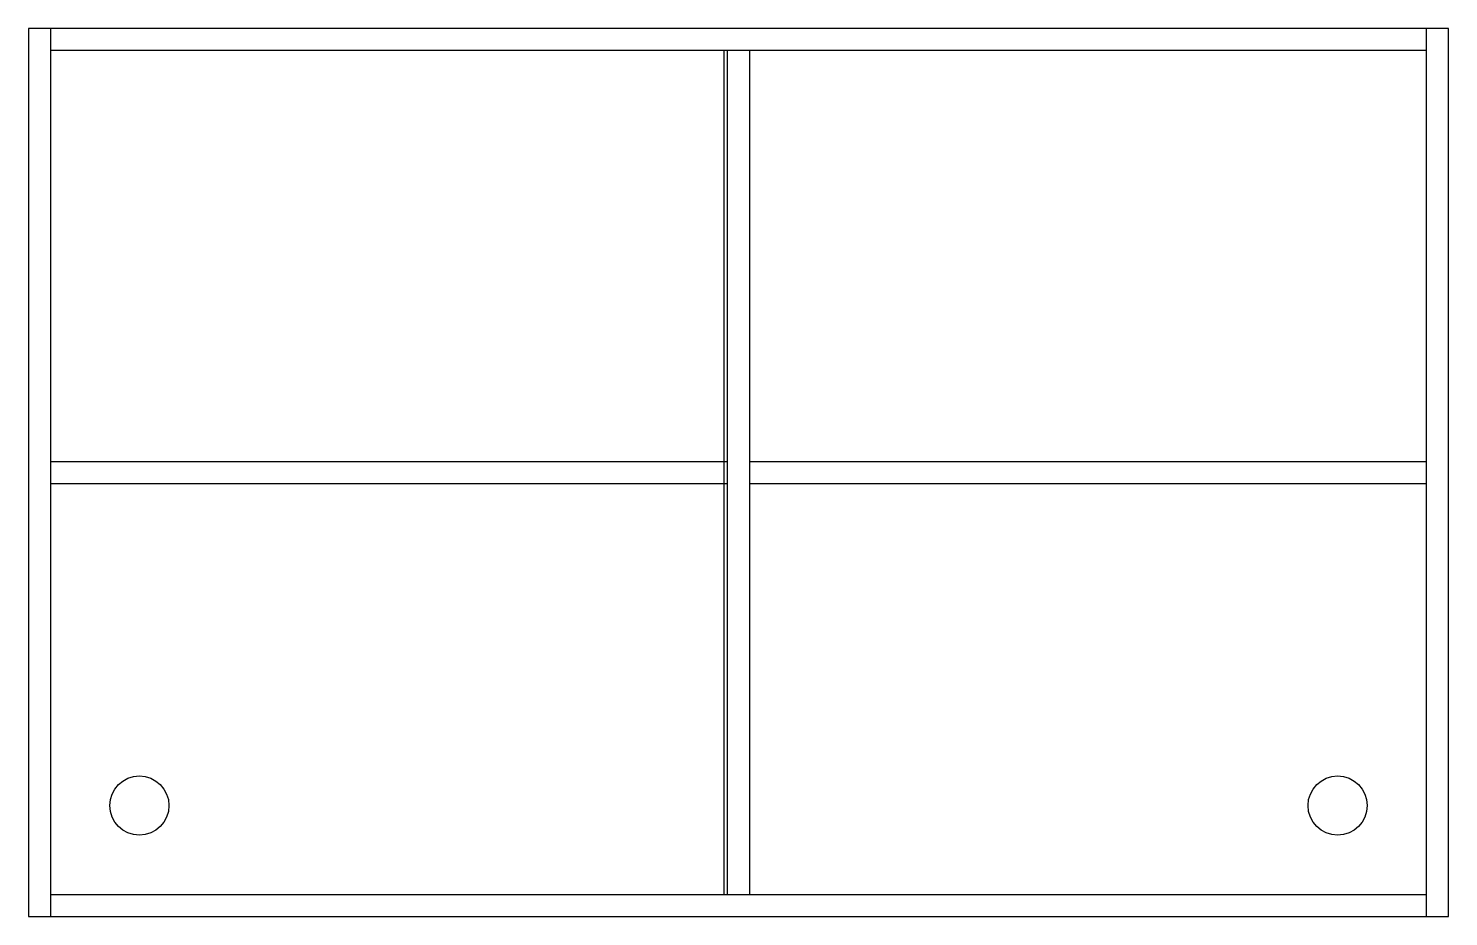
# Model space of a CAD drawing. Extents: x 0 to 48, y 54 to 84.
import ezdxf

# ---------------------------------------------------------------- set-up
doc = ezdxf.new("R2010")
doc.units = 0
doc.header["$LTSCALE"] = 3
doc.linetypes.add('HIDDEN', pattern=[0])
doc.layers.get('0').update_dxf_attribs({"linetype": 'CONTINUOUS'})
doc.layers.add('HID', color=7, linetype='HIDDEN')

msp = doc.modelspace()

# ---------------------------------------------------------------- linework, layer by layer
at = {"color": 0}
for p, q in [((48, 84), (0, 84)), ((0, 84), (0, 54)), ((0.75, 84), (0.75, 54)), ((47.25, 54), (47.25, 84)), ((48, 54), (48, 84)), ((47.25, 83.25), (0.75, 83.25)), ((23.5, 83.25), (23.5, 54.75)), ((0.75, 54.75), (47.25, 54.75)), ((0, 54), (48, 54))]:
    msp.add_line(p, q, dxfattribs=at)
for centre in [(3.75, 57.75), (44.25, 57.75)]:
    msp.add_circle(centre, 1, dxfattribs=at)
at = {"layer": 'HID', "color": 0}
for p, q in [((23.625, 54.75), (23.625, 83.25)), ((24.375, 83.25), (24.375, 54.75)), ((0.75, 69.375), (23.625, 69.375)), ((24.375, 69.375), (47.25, 69.375)), ((0.75, 68.625), (23.625, 68.625)), ((24.375, 68.625), (47.25, 68.625))]:
    msp.add_line(p, q, dxfattribs=at)

doc.saveas('drawing.dxf')
